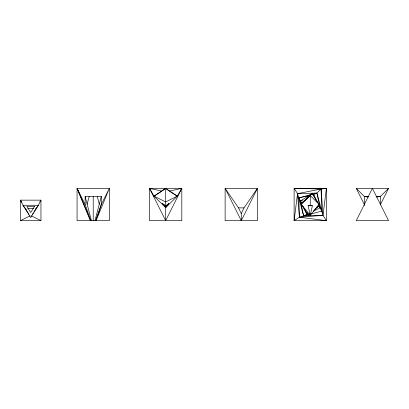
<?xml version="1.0" encoding="UTF-8"?>
<svg xmlns="http://www.w3.org/2000/svg" width="409" height="409" viewBox="0 0 409 409"><rect width="100%" height="100%" fill="white"/><g stroke="black" fill="none" stroke-linecap="round" stroke-linejoin="round"><path stroke-width="0.61" d="M310.855 214.004L321.684 211.116L321.111 188.999L316.878 193.074L322.992 215.354L321.111 188.999L297.527 193.646L299.403 217.23L322.992 215.354L326.408 188.35L321.111 188.999L294.112 188.35L297.527 193.646L294.112 220.65L299.403 217.23L326.408 220.65L326.408 188.35L294.112 188.35L294.112 220.65L326.408 220.65L322.992 215.354L303.642 215.926L300.421 201.121L311.955 193.539L319.194 204.5L310.257 215.282L308.13 205.747L310.257 205.42L312.389 205.747L310.257 215.282L301.321 204.5L302.067 202.803L311.955 193.539L313.637 194.664L317.404 202.373M87.158 204.214L89.177 196.427M95.006 220.65L101.289 196.427L85.138 196.427L85.138 204.5L90.788 220.65L77.066 188.35L109.361 188.35L109.361 220.65L77.066 220.65L77.066 188.35L85.138 204.5M95.634 220.65L101.289 204.5L109.361 188.35L96.064 220.65L101.289 204.5L101.289 196.427M309.199 213.662L308.56 215.461L306.883 214.336L303.115 206.627M312.522 194.638L311.955 193.539L310.257 195.563L319.194 204.5L318.453 206.197L313.954 210.41M241.274 213.59L244.02 207.869L257.419 188.35L225.124 188.35L225.124 220.65L257.419 220.65L257.419 188.35L241.274 220.65L225.124 188.35L238.529 207.869L241.274 213.59L241.274 220.65M150.318 189.316L149.51 188.35L154.019 196.141L161.974 191.115L149.51 188.35L165.66 220.65L181.811 188.35L149.51 188.35L149.51 220.65L181.811 220.65L181.811 188.35L169.346 191.115L177.302 196.141L181.811 188.35L181.003 189.316M380.334 204.781L388.55 188.35L356.254 188.35L364.751 205.349M32.505 214.265L33.165 213.212M33.824 212.159L36.125 208.472M39.893 201.734L40.956 200.144L20.45 200.144L20.45 220.65L40.956 220.65L40.956 200.144L38.39 205.272L30.701 217.578L23.016 205.272L20.45 200.144L21.866 202.266M35.828 208.687L38.39 205.272L23.016 205.272L25.578 208.687M167.276 205.712L165.66 207.639L154.019 196.141L165.66 188.35L177.302 196.141L165.66 207.639L164.045 205.712M309.889 214.091L308.56 215.461L301.321 204.5L310.257 195.563L310.257 205.42M316.98 206.785L319.194 204.5M388.55 188.35L380.477 196.427L376.75 197.102M309.46 214.618L308.56 215.461L307.149 212.711M310.257 195.563L302.067 202.803L300.421 201.121L298.836 197.884L297.527 193.646L316.878 193.074L320.094 207.879L321.684 211.116M165.66 206.182L162.342 203.431L165.66 205.921L168.978 203.431L165.66 206.182L165.66 220.65M162.434 190.773L165.66 188.35L168.886 190.773M316.944 207.261L318.453 206.197L320.094 207.879L313.284 211.208M20.45 220.65L30.133 215.809M177.302 196.141L165.66 201.928L154.019 196.141M302.624 200.047L300.421 201.121L301.765 203.876M307.614 213.984L303.642 215.926L299.403 217.23L298.836 197.884L310.86 194.679M312.665 194.198L316.878 193.074L313.637 194.664L315.804 199.853M307.849 214.802L303.642 215.926L298.836 197.884L309.316 195.604M368.678 196.427L364.327 196.427L356.254 188.35M376.127 196.427L380.477 196.427L380.477 204.5M308.13 205.747L312.389 205.747M238.529 207.869L244.02 207.869M27.832 208.472L33.574 208.472M368.054 197.102L364.327 196.427L364.327 205.119M31.273 215.809L40.956 220.65M26.365 209.919L25.281 208.472L28.901 214.265M318.749 205.124L320.094 207.879M304.715 209.147L306.883 214.336M77.066 188.35L90.363 220.65M97.25 196.427L99.269 204.214M85.138 196.427L91.417 220.65M165.66 188.35L165.66 205.921M93.211 196.427L93.211 220.65M372.4 188.35L356.254 220.65L388.55 220.65L372.4 188.35M34.56 206.361L30.701 212.537L26.846 206.361L34.56 206.361"/></g></svg>
